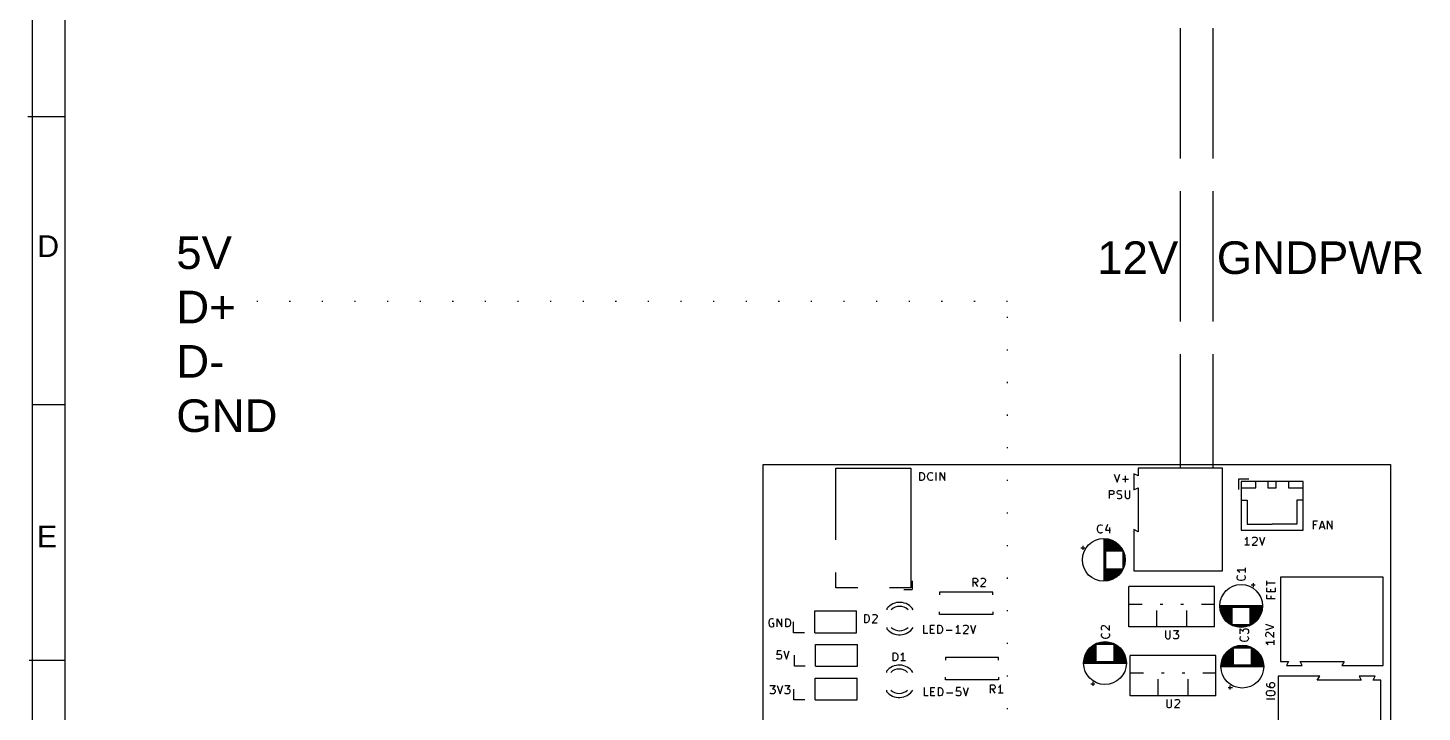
# Model space of a CAD drawing. Header units: millimetres. Extents: x 104 to 395, y -5 to 205.
# Drawn here: x 104.6 to 232.9, y 71.7 to 134.6 of the extents above; entities that cross this region are included whole.
import ezdxf

# ---------------------------------------------------------------- set-up
doc = ezdxf.new("R2010")
doc.units = ezdxf.units.MM
doc.linetypes.add('ACAD_ISO02W100', pattern=[15, 12, -3])
doc.linetypes.add('ACAD_ISO07W100', pattern=[3, 0.1, -2.9])
doc.layers.get('0').update_dxf_attribs({"lineweight": 25, "true_color": 0x000000})
doc.styles.add('textstyle10', font='')
doc.styles.add('textstyle16', font='')
doc.styles.add('textstyle43', font='')
doc.styles.add('textstyle50', font='')
doc.styles.add('textstyle51', font='')
doc.styles.get('textstyle10').set_extended_font_data('Arial')
doc.styles.get('textstyle16').set_extended_font_data('Arial')
doc.styles.get('textstyle43').set_extended_font_data('Arial')
doc.styles.get('textstyle50').set_extended_font_data('Arial')
doc.styles.get('textstyle51').set_extended_font_data('Arial')

msp = doc.modelspace()

# ---------------------------------------------------------------- linework, layer by layer
for p, q in [((105, 205), (105, -5)), ((108, 203), (108, -3)), ((104.59, 126.49), (108, 126.49)), ((105, 100), (108, 100)), ((104.71, 76.45), (108, 76.45))]:
    msp.add_line(p, q)
at = {"linetype": 'ACAD_ISO02W100'}
for p, q in [((210.63, 134.62), (210.63, 94.12)), ((213.63, 134.62), (213.63, 94.12))]:
    msp.add_line(p, q, dxfattribs=at)
at = {"linetype": 'ACAD_ISO07W100'}
for p, q in [((149.75, 109.46), (122.75, 109.46)), ((194.75, 109.46), (149.75, 109.46)), ((194.75, 71.96), (194.75, 109.46))]:
    msp.add_line(p, q, dxfattribs=at)
at = {"color": 7, "true_color": 0x000000, "flags": 128}
for points in [[(172.25, 94.46), (230, 94.46), (230, 30), (172.25, 30), (172.25, 94.46)], [(178.93, 94.14), (185.83, 94.14)], [(178.93, 87.54), (178.93, 94.14)], [(185.83, 94.14), (185.83, 83.12)], [(186.68, 92.99), (186.68, 93.74)], [(186.68, 93.74), (186.86, 93.74)], [(186.86, 93.74), (186.96, 93.7)], [(186.96, 93.7), (187.03, 93.63)], [(187.46, 93.63), (187.53, 93.7)], [(187.53, 93.7), (187.64, 93.74)], [(187.64, 93.74), (187.71, 93.74)], [(187.71, 93.74), (187.82, 93.7)], [(187.82, 93.7), (187.86, 93.67)], [(188.18, 92.99), (188.18, 93.74)], [(188.53, 92.99), (188.53, 93.74)], [(188.53, 93.74), (188.96, 92.99)], [(188.96, 92.99), (188.96, 93.74)], [(214.51, 94.12), (206.75, 94.12)], [(206.75, 94.12), (206.75, 93.41)], [(214.51, 84.67), (214.51, 94.12)], [(186.86, 92.99), (186.68, 92.99)], [(186.96, 93.02), (186.86, 92.99)], [(187.03, 93.1), (186.96, 93.02)], [(187.03, 93.63), (187.07, 93.56)], [(187.07, 93.17), (187.03, 93.1)], [(187.07, 93.56), (187.11, 93.42)], [(187.11, 93.31), (187.07, 93.17)], [(187.11, 93.42), (187.11, 93.31)], [(187.39, 93.42), (187.43, 93.56)], [(187.39, 93.31), (187.39, 93.42)], [(187.43, 93.17), (187.39, 93.31)], [(187.43, 93.56), (187.46, 93.63)], [(187.46, 93.1), (187.43, 93.17)], [(187.53, 93.02), (187.46, 93.1)], [(187.64, 92.99), (187.53, 93.02)], [(187.71, 92.99), (187.64, 92.99)], [(187.82, 93.02), (187.71, 92.99)], [(187.86, 93.06), (187.82, 93.02)], [(204.57, 93.59), (204.82, 92.84)], [(204.82, 92.84), (205.07, 93.59)], [(205.32, 93.12), (205.89, 93.12)], [(205.61, 92.84), (205.61, 93.41)], [(206.75, 93.41), (206.37, 93.6)], [(206.37, 93.6), (206.37, 92.17)], [(216.01, 93.11), (216.01, 92.17)], [(216.95, 93.11), (216.01, 93.11)], [(216.23, 92.89), (216.23, 88.42)], [(221.94, 92.89), (216.23, 92.89)], [(216.24, 92.89), (216.24, 92.32)], [(217.59, 92.89), (216.24, 92.89)], [(217.59, 92.32), (217.59, 92.89)], [(218.71, 92.89), (218.71, 92.32)], [(219.46, 92.89), (218.71, 92.89)], [(219.46, 92.32), (219.46, 92.89)], [(220.59, 92.89), (220.59, 92.32)], [(221.94, 92.89), (220.59, 92.89)], [(221.94, 92.32), (221.94, 92.89)], [(221.94, 88.42), (221.94, 92.89)], [(204.12, 91.34), (204.12, 92.09)], [(204.12, 92.09), (204.4, 92.09)], [(204.4, 91.7), (204.12, 91.7)], [(204.4, 92.09), (204.47, 92.05)], [(204.47, 91.73), (204.4, 91.7)], [(204.47, 92.05), (204.51, 92.02)], [(204.51, 91.77), (204.47, 91.73)], [(204.51, 92.02), (204.54, 91.95)], [(204.54, 91.84), (204.51, 91.77)], [(204.54, 91.95), (204.54, 91.84)], [(204.83, 91.95), (204.87, 92.02)], [(204.83, 91.87), (204.83, 91.95)], [(204.87, 91.8), (204.83, 91.87)], [(204.83, 91.37), (204.94, 91.34)], [(204.87, 92.02), (204.9, 92.05)], [(204.9, 91.77), (204.87, 91.8)], [(204.9, 92.05), (204.97, 92.09)], [(204.97, 91.73), (204.9, 91.77)], [(204.94, 91.34), (205.12, 91.34)], [(204.97, 92.09), (205.15, 92.09)], [(205.12, 91.7), (204.97, 91.73)], [(205.19, 91.66), (205.12, 91.7)], [(205.12, 91.34), (205.19, 91.37)], [(205.15, 92.09), (205.26, 92.05)], [(205.22, 91.62), (205.19, 91.66)], [(205.19, 91.37), (205.22, 91.41)], [(205.26, 91.55), (205.22, 91.62)], [(205.22, 91.41), (205.26, 91.48)], [(205.26, 91.48), (205.26, 91.55)], [(205.58, 92.09), (205.58, 91.48)], [(205.58, 91.48), (205.62, 91.41)], [(205.62, 91.41), (205.65, 91.37)], [(205.65, 91.37), (205.72, 91.34)], [(205.72, 91.34), (205.87, 91.34)], [(205.87, 91.34), (205.94, 91.37)], [(205.94, 91.37), (205.97, 91.41)], [(205.97, 91.41), (206.01, 91.48)], [(206.01, 91.48), (206.01, 92.09)], [(206.37, 92.14), (206.75, 92.32)], [(206.37, 92.17), (206.37, 92.14)], [(206.75, 92.32), (206.75, 88.27)], [(216.24, 92.32), (217.59, 92.32)], [(216.24, 91.2), (216.8, 91.2)], [(216.8, 91.2), (216.8, 88.99)], [(218.71, 92.32), (219.46, 92.32)], [(220.59, 92.32), (221.94, 92.32)], [(221.37, 91.2), (221.37, 88.99)], [(221.94, 91.2), (221.37, 91.2)], [(203.01, 88.59), (203.05, 88.73)], [(203.01, 88.48), (203.01, 88.59)], [(203.05, 88.73), (203.08, 88.81)], [(203.08, 88.81), (203.15, 88.88)], [(203.15, 88.88), (203.26, 88.91)], [(203.26, 88.91), (203.33, 88.91)], [(203.33, 88.91), (203.44, 88.88)], [(203.44, 88.88), (203.47, 88.84)], [(203.94, 88.95), (203.76, 88.41)], [(204.12, 88.66), (204.12, 88.16)], [(216.8, 88.99), (219.09, 88.99)], [(221.37, 88.99), (219.09, 88.99)], [(222.9, 88.53), (222.9, 89.28)], [(222.9, 89.28), (223.26, 89.28)], [(223.15, 88.92), (222.9, 88.92)], [(223.44, 88.53), (223.69, 89.28)], [(223.51, 88.74), (223.87, 88.74)], [(223.69, 89.28), (223.94, 88.53)], [(224.19, 88.53), (224.19, 89.28)], [(224.19, 89.28), (224.62, 88.53)], [(224.62, 88.53), (224.62, 89.28)], [(203.05, 88.34), (203.01, 88.48)], [(203.08, 88.27), (203.05, 88.34)], [(203.15, 88.2), (203.08, 88.27)], [(203.26, 88.16), (203.15, 88.2)], [(203.33, 88.16), (203.26, 88.16)], [(203.44, 88.2), (203.33, 88.16)], [(203.47, 88.23), (203.44, 88.2)], [(203.6, 87.63), (203.6, 83.76)], [(203.63, 87.63), (203.63, 83.76)], [(203.66, 87.63), (203.66, 83.76)], [(203.69, 87.62), (203.69, 83.76)], [(203.72, 87.62), (203.72, 83.76)], [(203.75, 87.62), (203.75, 83.76)], [(203.76, 88.41), (204.22, 88.41)], [(203.78, 87.62), (203.78, 86.47)], [(203.81, 87.61), (203.81, 86.47)], [(203.84, 87.61), (203.84, 86.47)], [(203.87, 87.61), (203.87, 86.47)], [(203.9, 87.6), (203.9, 86.47)], [(203.93, 87.6), (203.93, 86.47)], [(203.96, 87.59), (203.96, 86.47)], [(203.99, 87.59), (203.99, 86.47)], [(204.02, 87.58), (204.02, 86.47)], [(204.05, 87.57), (204.05, 86.47)], [(204.08, 87.57), (204.08, 86.47)], [(204.11, 87.56), (204.11, 86.47)], [(204.14, 87.55), (204.14, 86.47)], [(204.17, 87.54), (204.17, 86.47)], [(204.2, 87.53), (204.2, 86.47)], [(204.23, 87.52), (204.23, 86.47)], [(204.26, 87.51), (204.26, 86.47)], [(204.29, 87.5), (204.29, 86.47)], [(204.32, 87.49), (204.32, 86.47)], [(204.35, 87.48), (204.35, 86.47)], [(204.38, 87.46), (204.38, 86.47)], [(204.41, 87.45), (204.41, 86.47)], [(204.44, 87.44), (204.44, 86.47)], [(204.47, 87.42), (204.47, 86.47)], [(204.5, 87.41), (204.5, 86.47)], [(204.53, 87.39), (204.53, 86.47)], [(204.56, 87.38), (204.56, 86.47)], [(204.59, 87.36), (204.59, 86.47)], [(204.62, 87.34), (204.62, 86.47)], [(204.65, 87.32), (204.65, 86.47)], [(204.68, 87.3), (204.68, 86.47)], [(204.71, 87.28), (204.71, 86.47)], [(204.74, 87.26), (204.74, 86.47)], [(206.75, 88.27), (206.37, 88.5)], [(206.37, 88.5), (206.37, 84.67)], [(216.23, 88.42), (221.94, 88.42)], [(216.64, 87.6), (216.57, 87.56)], [(216.71, 87.67), (216.64, 87.6)], [(216.78, 87.78), (216.71, 87.67)], [(216.78, 87.03), (216.78, 87.78)], [(217.67, 87.45), (217.25, 87.03)], [(217.28, 87.7), (217.32, 87.74)], [(217.32, 87.74), (217.39, 87.78)], [(217.39, 87.78), (217.57, 87.78)], [(217.57, 87.78), (217.64, 87.74)], [(217.64, 87.74), (217.67, 87.7)], [(217.67, 87.7), (217.71, 87.63)], [(217.71, 87.56), (217.67, 87.45)], [(217.71, 87.63), (217.71, 87.56)], [(217.92, 87.78), (218.17, 87.03)], [(218.17, 87.03), (218.42, 87.78)], [(201.5, 86.8), (201.87, 86.8)], [(201.68, 86.98), (201.68, 86.61)], [(204.77, 87.24), (204.77, 86.47)], [(204.8, 87.22), (204.8, 86.47)], [(204.83, 87.19), (204.83, 86.47)], [(204.86, 87.17), (204.86, 86.47)], [(204.89, 87.14), (204.89, 86.47)], [(204.92, 87.12), (204.92, 86.47)], [(204.95, 87.09), (204.95, 86.47)], [(204.98, 87.06), (204.98, 86.47)], [(205.01, 87.03), (205.01, 86.47)], [(205.04, 87), (205.04, 86.47)], [(205.07, 86.97), (205.07, 86.47)], [(205.1, 86.93), (205.1, 86.47)], [(205.13, 86.89), (205.13, 86.47)], [(205.16, 86.86), (205.16, 86.47)], [(205.19, 86.82), (205.19, 86.47)], [(205.22, 86.77), (205.22, 86.47)], [(205.25, 86.73), (205.25, 86.47)], [(205.28, 86.68), (205.28, 86.47)], [(205.31, 86.63), (205.31, 86.47)], [(205.34, 86.57), (205.34, 84.81)], [(205.37, 86.51), (205.37, 84.87)], [(205.4, 86.45), (205.4, 84.93)], [(205.43, 86.38), (205.43, 85)], [(205.46, 86.29), (205.46, 85.09)], [(205.49, 86.2), (205.49, 85.18)], [(205.52, 86.08), (205.52, 85.3)], [(217, 87.03), (216.57, 87.03)], [(217.25, 87.03), (217.71, 87.03)], [(203.78, 84.91), (203.78, 83.76)], [(203.81, 84.91), (203.81, 83.77)], [(203.84, 84.91), (203.84, 83.77)], [(203.87, 84.91), (203.87, 83.77)], [(203.9, 84.91), (203.9, 83.78)], [(203.93, 84.91), (203.93, 83.78)], [(203.96, 84.91), (203.96, 83.79)], [(203.99, 84.91), (203.99, 83.8)], [(204.02, 84.91), (204.02, 83.8)], [(204.05, 84.91), (204.05, 83.81)], [(204.08, 84.91), (204.08, 83.82)], [(204.11, 84.91), (204.11, 83.82)], [(204.14, 84.91), (204.14, 83.83)], [(204.17, 84.91), (204.17, 83.84)], [(204.2, 84.91), (204.2, 83.85)], [(204.23, 84.91), (204.23, 83.86)], [(204.26, 84.91), (204.26, 83.87)], [(204.29, 84.91), (204.29, 83.88)], [(204.32, 84.91), (204.32, 83.89)], [(204.35, 84.91), (204.35, 83.9)], [(204.38, 84.91), (204.38, 83.92)], [(204.41, 84.91), (204.41, 83.93)], [(204.44, 84.91), (204.44, 83.94)], [(204.47, 84.91), (204.47, 83.96)], [(204.5, 84.91), (204.5, 83.97)], [(204.53, 84.91), (204.53, 83.99)], [(204.56, 84.91), (204.56, 84.01)], [(204.59, 84.91), (204.59, 84.02)], [(204.62, 84.91), (204.62, 84.04)], [(204.65, 84.91), (204.65, 84.06)], [(204.68, 84.91), (204.68, 84.08)], [(204.71, 84.91), (204.71, 84.1)], [(204.74, 84.91), (204.74, 84.12)], [(204.77, 84.91), (204.77, 84.14)], [(204.8, 84.91), (204.8, 84.16)], [(204.83, 84.91), (204.83, 84.19)], [(204.86, 84.91), (204.86, 84.21)], [(204.89, 84.91), (204.89, 84.24)], [(204.92, 84.91), (204.92, 84.27)], [(204.95, 84.91), (204.95, 84.29)], [(204.98, 84.91), (204.98, 84.32)], [(205.01, 84.91), (205.01, 84.35)], [(205.04, 84.91), (205.04, 84.38)], [(205.07, 84.91), (205.07, 84.42)], [(205.1, 84.91), (205.1, 84.45)], [(205.13, 84.91), (205.13, 84.49)], [(205.16, 84.91), (205.16, 84.53)], [(205.19, 84.91), (205.19, 84.57)], [(205.22, 84.91), (205.22, 84.61)], [(205.25, 84.91), (205.25, 84.65)], [(205.28, 84.91), (205.28, 84.7)], [(205.31, 84.91), (205.31, 84.75)], [(205.55, 85.9), (205.55, 85.48)], [(216.62, 84.75), (215.87, 84.75)], [(215.87, 84.75), (215.97, 84.68)], [(215.97, 84.68), (216.04, 84.61)], [(216.62, 84.97), (216.62, 84.54)], [(178.93, 83.12), (178.93, 84.54)], [(185.98, 83.76), (185.98, 82.97)], [(191.57, 83.25), (191.57, 84)], [(191.57, 84), (191.86, 84)], [(191.86, 83.61), (191.57, 83.61)], [(192, 83.25), (191.75, 83.61)], [(191.86, 84), (191.93, 83.96)], [(191.93, 83.64), (191.86, 83.61)], [(191.93, 83.96), (191.96, 83.93)], [(191.96, 83.68), (191.93, 83.64)], [(191.96, 83.93), (192, 83.86)], [(192, 83.75), (191.96, 83.68)], [(192, 83.86), (192, 83.75)], [(192.68, 83.68), (192.25, 83.25)], [(192.29, 83.93), (192.32, 83.96)], [(192.32, 83.96), (192.39, 84)], [(192.39, 84), (192.57, 84)], [(192.57, 84), (192.64, 83.96)], [(192.64, 83.96), (192.68, 83.93)], [(192.68, 83.93), (192.71, 83.86)], [(192.71, 83.79), (192.68, 83.68)], [(192.71, 83.86), (192.71, 83.79)], [(206.37, 84.67), (214.51, 84.67)], [(215.87, 84.11), (215.9, 84.22)], [(215.87, 84.04), (215.87, 84.11)], [(215.9, 83.93), (215.87, 84.04)], [(215.9, 84.22), (215.94, 84.25)], [(215.97, 83.86), (215.9, 83.93)], [(216.04, 83.83), (215.97, 83.86)], [(216.04, 84.61), (216.08, 84.54)], [(216.19, 83.79), (216.04, 83.83)], [(216.29, 83.79), (216.19, 83.79)], [(216.44, 83.83), (216.29, 83.79)], [(216.51, 83.86), (216.44, 83.83)], [(216.58, 83.93), (216.51, 83.86)], [(216.54, 84.25), (216.58, 84.22)], [(216.58, 84.22), (216.62, 84.11)], [(216.62, 84.04), (216.58, 83.93)], [(216.62, 84.11), (216.62, 84.04)], [(217.34, 83.56), (217.34, 83.18)], [(218.61, 83.33), (218.61, 83.76)], [(219.36, 83.55), (218.61, 83.55)], [(229.32, 84.1), (219.87, 84.1)], [(219.87, 84.1), (219.87, 76.34)], [(229.32, 75.97), (229.32, 84.1)], [(180.96, 83.12), (178.93, 83.12)], [(185.83, 83.12), (183.88, 83.12)], [(185.19, 82.97), (185.98, 82.97)], [(193.38, 82.71), (188.47, 82.71)], [(188.47, 82.71), (188.47, 82.46)], [(192.25, 83.25), (192.71, 83.25)], [(193.38, 82.46), (193.38, 82.71)], [(213.8, 83.23), (205.92, 83.23)], [(205.92, 79.53), (205.92, 83.23)], [(213.8, 79.53), (213.8, 83.23)], [(217.53, 83.37), (217.16, 83.37)], [(218.61, 82.76), (218.61, 83.12)], [(219.36, 82.76), (218.61, 82.76)], [(218.61, 82.12), (218.61, 82.48)], [(219.36, 82.12), (218.61, 82.12)], [(218.97, 82.76), (218.97, 83.01)], [(218.97, 82.37), (218.97, 82.12)], [(219.36, 83.12), (219.36, 82.76)], [(177, 78.99), (177, 80.99)], [(177, 80.99), (180.86, 80.99)], [(180.86, 78.99), (180.86, 80.99)], [(183.65, 81.22), (183.65, 81.1)], [(188.47, 80.65), (188.47, 80.9)], [(193.38, 80.9), (193.38, 80.65)], [(207.13, 81.6), (205.92, 81.6)], [(208.47, 79.53), (208.47, 81.04)], [(209.04, 81.6), (208.78, 81.6)], [(210.94, 81.6), (210.69, 81.6)], [(211.25, 79.53), (211.25, 81.04)], [(213.8, 81.6), (212.59, 81.6)], [(218.17, 81.45), (214.3, 81.45)], [(218.17, 81.42), (214.3, 81.42)], [(218.17, 81.39), (214.3, 81.39)], [(218.17, 81.36), (214.3, 81.36)], [(218.17, 81.33), (214.31, 81.33)], [(218.17, 81.3), (214.31, 81.3)], [(215.46, 81.27), (214.31, 81.27)], [(215.46, 81.24), (214.31, 81.24)], [(215.46, 81.21), (214.32, 81.21)], [(215.46, 81.18), (214.32, 81.18)], [(215.46, 81.15), (214.32, 81.15)], [(215.46, 81.12), (214.33, 81.12)], [(215.46, 81.09), (214.34, 81.09)], [(215.46, 81.06), (214.34, 81.06)], [(215.46, 81.03), (214.35, 81.03)], [(215.46, 81), (214.35, 81)], [(215.46, 80.97), (214.36, 80.97)], [(215.46, 80.94), (214.37, 80.94)], [(215.46, 80.91), (214.38, 80.91)], [(215.46, 80.88), (214.39, 80.88)], [(215.46, 80.85), (214.4, 80.85)], [(218.16, 81.27), (217.02, 81.27)], [(218.16, 81.24), (217.02, 81.24)], [(218.16, 81.21), (217.02, 81.21)], [(218.15, 81.18), (217.02, 81.18)], [(218.15, 81.15), (217.02, 81.15)], [(218.14, 81.12), (217.02, 81.12)], [(218.14, 81.09), (217.02, 81.09)], [(218.13, 81.06), (217.02, 81.06)], [(218.13, 81.03), (217.02, 81.03)], [(218.12, 81), (217.02, 81)], [(218.11, 80.97), (217.02, 80.97)], [(218.11, 80.94), (217.02, 80.94)], [(218.1, 80.91), (217.02, 80.91)], [(218.09, 80.88), (217.02, 80.88)], [(218.08, 80.85), (217.02, 80.85)], [(172.8, 80.1), (172.77, 79.95)], [(172.77, 79.95), (172.77, 79.85)], [(172.77, 79.85), (172.8, 79.7)], [(172.84, 80.17), (172.8, 80.1)], [(172.8, 79.7), (172.84, 79.63)], [(172.91, 80.24), (172.84, 80.17)], [(172.84, 79.63), (172.91, 79.56)], [(173.02, 80.28), (172.91, 80.24)], [(172.91, 79.56), (173.02, 79.53)], [(173.12, 80.28), (173.02, 80.28)], [(173.23, 79.85), (173.09, 79.85)], [(173.09, 79.53), (173.2, 79.56)], [(173.2, 80.24), (173.12, 80.28)], [(173.2, 79.56), (173.23, 79.6)], [(173.23, 79.6), (173.23, 79.85)], [(173.55, 79.53), (173.55, 80.28)], [(173.55, 80.28), (173.98, 79.53)], [(173.98, 79.53), (173.98, 80.28)], [(174.34, 79.53), (174.34, 80.28)], [(174.34, 80.28), (174.52, 80.28)], [(174.52, 80.28), (174.62, 80.24)], [(174.62, 79.56), (174.52, 79.53)], [(174.62, 80.24), (174.7, 80.17)], [(174.7, 79.63), (174.62, 79.56)], [(174.7, 80.17), (174.73, 80.1)], [(174.73, 79.7), (174.7, 79.63)], [(174.73, 80.1), (174.77, 79.95)], [(174.77, 79.85), (174.73, 79.7)], [(174.77, 79.95), (174.77, 79.85)], [(175.05, 78.99), (175.05, 79.99)], [(181.6, 79.91), (181.6, 80.66)], [(181.6, 80.66), (181.77, 80.66)], [(181.77, 79.91), (181.6, 79.91)], [(181.77, 80.66), (181.88, 80.63)], [(181.88, 79.95), (181.77, 79.91)], [(181.88, 80.63), (181.95, 80.56)], [(181.95, 80.02), (181.88, 79.95)], [(181.95, 80.56), (181.99, 80.48)], [(181.99, 80.09), (181.95, 80.02)], [(181.99, 80.48), (182.02, 80.34)], [(182.02, 80.23), (181.99, 80.09)], [(182.02, 80.34), (182.02, 80.23)], [(182.7, 80.34), (182.28, 79.91)], [(182.28, 79.91), (182.74, 79.91)], [(182.31, 80.59), (182.35, 80.63)], [(182.35, 80.63), (182.42, 80.66)], [(182.42, 80.66), (182.6, 80.66)], [(182.6, 80.66), (182.67, 80.63)], [(182.67, 80.63), (182.7, 80.59)], [(182.7, 80.59), (182.74, 80.52)], [(182.74, 80.45), (182.7, 80.34)], [(182.74, 80.52), (182.74, 80.45)], [(187.05, 78.93), (187.05, 79.68)], [(187.66, 78.93), (187.66, 79.68)], [(187.66, 79.68), (188.02, 79.68)], [(188.34, 78.93), (188.34, 79.68)], [(188.34, 79.68), (188.52, 79.68)], [(193.38, 80.65), (188.47, 80.65)], [(188.52, 79.68), (188.62, 79.64)], [(188.62, 79.64), (188.7, 79.57)], [(188.7, 79.57), (188.73, 79.5)], [(190.12, 79.57), (190.05, 79.5)], [(190.2, 79.68), (190.12, 79.57)], [(190.2, 78.93), (190.2, 79.68)], [(190.7, 79.6), (190.73, 79.64)], [(190.73, 79.64), (190.8, 79.68)], [(190.8, 79.68), (190.98, 79.68)], [(190.98, 79.68), (191.05, 79.64)], [(191.05, 79.64), (191.09, 79.6)], [(191.09, 79.6), (191.12, 79.53)], [(191.34, 79.68), (191.59, 78.93)], [(191.59, 78.93), (191.84, 79.68)], [(203.38, 79.5), (203.41, 79.57)], [(203.41, 79.57), (203.45, 79.61)], [(203.45, 79.61), (203.52, 79.64)], [(203.52, 79.64), (203.59, 79.64)], [(203.59, 79.64), (203.7, 79.61)], [(203.7, 79.61), (204.13, 79.18)], [(204.13, 79.18), (204.13, 79.64)], [(215.46, 80.82), (214.41, 80.82)], [(215.46, 80.79), (214.42, 80.79)], [(215.46, 80.76), (214.43, 80.76)], [(215.46, 80.73), (214.44, 80.73)], [(215.46, 80.7), (214.45, 80.7)], [(215.46, 80.67), (214.46, 80.67)], [(215.46, 80.64), (214.48, 80.64)], [(215.46, 80.61), (214.49, 80.61)], [(215.46, 80.58), (214.5, 80.58)], [(215.46, 80.55), (214.52, 80.55)], [(215.46, 80.52), (214.54, 80.52)], [(215.46, 80.49), (214.55, 80.49)], [(215.46, 80.46), (214.57, 80.46)], [(215.46, 80.43), (214.59, 80.43)], [(215.46, 80.4), (214.61, 80.4)], [(215.46, 80.37), (214.63, 80.37)], [(215.46, 80.34), (214.65, 80.34)], [(215.46, 80.31), (214.67, 80.31)], [(215.46, 80.28), (214.69, 80.28)], [(215.46, 80.25), (214.71, 80.25)], [(215.46, 80.22), (214.73, 80.22)], [(215.46, 80.19), (214.76, 80.19)], [(215.46, 80.16), (214.78, 80.16)], [(215.46, 80.13), (214.81, 80.13)], [(215.46, 80.1), (214.84, 80.1)], [(215.46, 80.07), (214.87, 80.07)], [(215.46, 80.04), (214.9, 80.04)], [(215.46, 80.01), (214.93, 80.01)], [(215.46, 79.98), (214.96, 79.98)], [(215.46, 79.95), (215, 79.95)], [(215.46, 79.92), (215.03, 79.92)], [(215.46, 79.89), (215.07, 79.89)], [(215.46, 79.86), (215.11, 79.86)], [(215.46, 79.83), (215.16, 79.83)], [(215.46, 79.8), (215.2, 79.8)], [(215.46, 79.77), (215.25, 79.77)], [(215.46, 79.74), (215.3, 79.74)], [(217.12, 79.71), (215.35, 79.71)], [(217.06, 79.68), (215.41, 79.68)], [(217, 79.65), (215.48, 79.65)], [(216.92, 79.62), (215.55, 79.62)], [(216.84, 79.59), (215.63, 79.59)], [(216.75, 79.56), (215.73, 79.56)], [(218.07, 80.82), (217.02, 80.82)], [(218.06, 80.79), (217.02, 80.79)], [(218.05, 80.76), (217.02, 80.76)], [(218.04, 80.73), (217.02, 80.73)], [(218.02, 80.7), (217.02, 80.7)], [(218.01, 80.67), (217.02, 80.67)], [(218, 80.64), (217.02, 80.64)], [(217.98, 80.61), (217.02, 80.61)], [(217.97, 80.58), (217.02, 80.58)], [(217.95, 80.55), (217.02, 80.55)], [(217.94, 80.52), (217.02, 80.52)], [(217.92, 80.49), (217.02, 80.49)], [(217.91, 80.46), (217.02, 80.46)], [(217.89, 80.43), (217.02, 80.43)], [(217.87, 80.4), (217.02, 80.4)], [(217.85, 80.37), (217.02, 80.37)], [(217.83, 80.34), (217.02, 80.34)], [(217.81, 80.31), (217.02, 80.31)], [(217.79, 80.28), (217.02, 80.28)], [(217.76, 80.25), (217.02, 80.25)], [(217.74, 80.22), (217.02, 80.22)], [(217.72, 80.19), (217.02, 80.19)], [(217.69, 80.16), (217.02, 80.16)], [(217.66, 80.13), (217.02, 80.13)], [(217.64, 80.1), (217.02, 80.1)], [(217.61, 80.07), (217.02, 80.07)], [(217.58, 80.04), (217.02, 80.04)], [(217.54, 80.01), (217.02, 80.01)], [(217.51, 79.98), (217.02, 79.98)], [(217.48, 79.95), (217.02, 79.95)], [(217.44, 79.92), (217.02, 79.92)], [(217.4, 79.89), (217.02, 79.89)], [(217.36, 79.86), (217.02, 79.86)], [(217.32, 79.83), (217.02, 79.83)], [(217.27, 79.8), (217.02, 79.8)], [(217.23, 79.77), (217.02, 79.77)], [(217.18, 79.74), (217.02, 79.74)], [(219.25, 79.49), (218.5, 79.74)], [(173.02, 79.53), (173.09, 79.53)], [(174.52, 79.53), (174.34, 79.53)], [(176.05, 78.99), (175.05, 78.99)], [(177, 78.99), (180.86, 78.99)], [(183.65, 79.48), (183.65, 79.36)], [(187.41, 78.93), (187.05, 78.93)], [(187.66, 79.32), (187.91, 79.32)], [(188.02, 78.93), (187.66, 78.93)], [(188.52, 78.93), (188.34, 78.93)], [(188.62, 78.96), (188.52, 78.93)], [(188.7, 79.03), (188.62, 78.96)], [(188.73, 79.1), (188.7, 79.03)], [(188.73, 79.5), (188.77, 79.35)], [(188.77, 79.25), (188.73, 79.1)], [(188.77, 79.35), (188.77, 79.25)], [(189.09, 79.21), (189.66, 79.21)], [(190.05, 79.5), (189.98, 79.46)], [(190.41, 78.93), (189.98, 78.93)], [(191.09, 79.35), (190.66, 78.93)], [(190.66, 78.93), (191.12, 78.93)], [(191.12, 79.46), (191.09, 79.35)], [(191.12, 79.53), (191.12, 79.46)], [(203.38, 79.32), (203.38, 79.5)], [(203.41, 79.25), (203.38, 79.32)], [(203.38, 78.79), (203.41, 78.89)], [(203.38, 78.71), (203.38, 78.79)], [(203.41, 78.61), (203.38, 78.71)], [(203.45, 79.21), (203.41, 79.25)], [(203.41, 78.89), (203.45, 78.93)], [(203.49, 78.54), (203.41, 78.61)], [(203.56, 78.5), (203.49, 78.54)], [(203.7, 78.46), (203.56, 78.5)], [(203.81, 78.46), (203.7, 78.46)], [(203.95, 78.5), (203.81, 78.46)], [(204.02, 78.54), (203.95, 78.5)], [(204.09, 78.61), (204.02, 78.54)], [(204.06, 78.93), (204.09, 78.89)], [(204.09, 78.89), (204.13, 78.79)], [(204.13, 78.71), (204.09, 78.61)], [(204.13, 78.79), (204.13, 78.71)], [(213.8, 79.53), (205.92, 79.53)], [(209.29, 79.19), (209.29, 78.58)], [(209.29, 78.58), (209.33, 78.51)], [(209.33, 78.51), (209.36, 78.47)], [(209.36, 78.47), (209.43, 78.44)], [(209.43, 78.44), (209.58, 78.44)], [(209.58, 78.44), (209.65, 78.47)], [(209.65, 78.47), (209.68, 78.51)], [(209.68, 78.51), (209.72, 78.58)], [(209.72, 78.58), (209.72, 79.19)], [(210.01, 79.19), (210.47, 79.19)], [(210.04, 78.47), (210.01, 78.51)], [(210.11, 78.44), (210.04, 78.47)], [(210.33, 78.44), (210.11, 78.44)], [(210.47, 79.19), (210.22, 78.9)], [(210.22, 78.9), (210.33, 78.9)], [(210.33, 78.9), (210.4, 78.87)], [(210.4, 78.47), (210.33, 78.44)], [(210.4, 78.87), (210.43, 78.83)], [(210.43, 78.51), (210.4, 78.47)], [(210.43, 78.83), (210.47, 78.76)], [(210.47, 78.58), (210.43, 78.51)], [(210.47, 78.76), (210.47, 78.58)], [(216.63, 79.53), (215.85, 79.53)], [(216.45, 79.5), (216.02, 79.5)], [(216.16, 78.88), (216.16, 79.35)], [(216.16, 79.35), (216.44, 79.1)], [(216.16, 78.49), (216.19, 78.6)], [(216.16, 78.42), (216.16, 78.49)], [(216.19, 78.31), (216.16, 78.42)], [(216.19, 78.6), (216.23, 78.63)], [(216.27, 78.24), (216.19, 78.31)], [(216.44, 79.2), (216.48, 79.28)], [(216.44, 79.1), (216.44, 79.2)], [(216.48, 79.28), (216.52, 79.31)], [(216.52, 79.31), (216.59, 79.35)], [(216.59, 79.35), (216.77, 79.35)], [(216.77, 79.35), (216.84, 79.31)], [(216.87, 78.31), (216.8, 78.24)], [(216.84, 79.31), (216.87, 79.28)], [(216.87, 78.92), (216.84, 78.88)], [(216.84, 78.63), (216.87, 78.6)], [(216.87, 79.28), (216.91, 79.2)], [(216.91, 78.99), (216.87, 78.92)], [(216.87, 78.6), (216.91, 78.49)], [(216.91, 78.42), (216.87, 78.31)], [(216.91, 79.2), (216.91, 78.99)], [(216.91, 78.49), (216.91, 78.42)], [(218.5, 79.24), (219.25, 79.49)], [(218.5, 78.88), (218.54, 78.95)], [(218.5, 78.7), (218.5, 78.88)], [(218.54, 78.63), (218.5, 78.7)], [(218.54, 78.95), (218.57, 78.99)], [(218.57, 78.6), (218.54, 78.63)], [(218.57, 78.99), (218.65, 79.03)], [(218.65, 79.03), (218.72, 79.03)], [(218.72, 79.03), (218.82, 78.99)], [(218.82, 78.99), (219.25, 78.56)], [(219.25, 78.56), (219.25, 79.03)], [(219.25, 78.31), (219.25, 77.88)], [(173.55, 77.31), (173.52, 76.96)], [(173.52, 76.96), (173.55, 76.99)], [(173.91, 77.31), (173.55, 77.31)], [(173.55, 76.99), (173.62, 77.03)], [(173.62, 77.03), (173.8, 77.03)], [(173.8, 77.03), (173.87, 76.99)], [(173.87, 76.99), (173.91, 76.96)], [(174.16, 77.31), (174.41, 76.56)], [(174.41, 76.56), (174.66, 77.31)], [(177.08, 75.92), (177.08, 77.91)], [(177.08, 77.91), (180.93, 77.91)], [(180.93, 75.92), (180.93, 77.91)], [(184.22, 76.4), (184.22, 77.15)], [(184.22, 77.15), (184.4, 77.15)], [(184.4, 77.15), (184.5, 77.11)], [(184.5, 77.11), (184.57, 77.04)], [(184.57, 77.04), (184.61, 76.97)], [(185.07, 77.04), (185, 76.97)], [(185.15, 77.15), (185.07, 77.04)], [(185.15, 76.4), (185.15, 77.15)], [(201.94, 76.98), (202.93, 76.98)], [(201.95, 77.01), (202.93, 77.01)], [(201.97, 77.04), (202.93, 77.04)], [(201.98, 77.07), (202.93, 77.07)], [(201.99, 77.1), (202.93, 77.1)], [(202.01, 77.13), (202.93, 77.13)], [(202.03, 77.16), (202.93, 77.16)], [(202.04, 77.19), (202.93, 77.19)], [(202.06, 77.22), (202.93, 77.22)], [(202.08, 77.25), (202.93, 77.25)], [(202.1, 77.28), (202.93, 77.28)], [(202.12, 77.31), (202.93, 77.31)], [(202.14, 77.34), (202.93, 77.34)], [(202.16, 77.37), (202.93, 77.37)], [(202.19, 77.4), (202.93, 77.4)], [(202.21, 77.43), (202.93, 77.43)], [(202.23, 77.46), (202.93, 77.46)], [(202.26, 77.49), (202.93, 77.49)], [(202.29, 77.52), (202.93, 77.52)], [(202.31, 77.55), (202.93, 77.55)], [(202.34, 77.58), (202.93, 77.58)], [(202.37, 77.61), (202.93, 77.61)], [(202.41, 77.64), (202.93, 77.64)], [(202.44, 77.67), (202.93, 77.67)], [(202.47, 77.7), (202.93, 77.7)], [(202.51, 77.73), (202.93, 77.73)], [(202.55, 77.76), (202.93, 77.76)], [(202.59, 77.79), (202.93, 77.79)], [(202.63, 77.82), (202.93, 77.82)], [(202.68, 77.85), (202.93, 77.85)], [(202.72, 77.88), (202.93, 77.88)], [(202.77, 77.91), (202.93, 77.91)], [(202.83, 77.94), (204.6, 77.94)], [(202.89, 77.97), (204.54, 77.97)], [(202.95, 78), (204.47, 78)], [(203.03, 78.03), (204.4, 78.03)], [(203.11, 78.06), (204.32, 78.06)], [(203.2, 78.09), (204.22, 78.09)], [(203.32, 78.12), (204.1, 78.12)], [(203.5, 78.15), (203.93, 78.15)], [(204.49, 77.91), (204.65, 77.91)], [(204.49, 77.88), (204.7, 77.88)], [(204.49, 77.85), (204.75, 77.85)], [(204.49, 77.82), (204.79, 77.82)], [(204.49, 77.79), (204.84, 77.79)], [(204.49, 77.76), (204.88, 77.76)], [(204.49, 77.73), (204.92, 77.73)], [(204.49, 77.7), (204.95, 77.7)], [(204.49, 77.67), (204.99, 77.67)], [(204.49, 77.64), (205.02, 77.64)], [(204.49, 77.61), (205.05, 77.61)], [(204.49, 77.58), (205.08, 77.58)], [(204.49, 77.55), (205.11, 77.55)], [(204.49, 77.52), (205.14, 77.52)], [(204.49, 77.49), (205.17, 77.49)], [(204.49, 77.46), (205.19, 77.46)], [(204.49, 77.43), (205.22, 77.43)], [(204.49, 77.4), (205.24, 77.4)], [(204.49, 77.37), (205.26, 77.37)], [(204.49, 77.34), (205.28, 77.34)], [(204.49, 77.31), (205.3, 77.31)], [(204.49, 77.28), (205.32, 77.28)], [(204.49, 77.25), (205.34, 77.25)], [(204.49, 77.22), (205.36, 77.22)], [(204.49, 77.19), (205.38, 77.19)], [(204.49, 77.16), (205.4, 77.16)], [(204.49, 77.13), (205.41, 77.13)], [(204.49, 77.1), (205.43, 77.1)], [(204.49, 77.07), (205.44, 77.07)], [(204.49, 77.04), (205.46, 77.04)], [(204.49, 77.01), (205.47, 77.01)], [(204.49, 76.98), (205.49, 76.98)], [(214.78, 77.01), (215.57, 77.01)], [(214.8, 77.04), (215.57, 77.04)], [(214.82, 77.07), (215.57, 77.07)], [(214.85, 77.1), (215.57, 77.1)], [(214.87, 77.13), (215.57, 77.13)], [(214.9, 77.16), (215.57, 77.16)], [(214.92, 77.19), (215.57, 77.19)], [(214.95, 77.22), (215.57, 77.22)], [(214.98, 77.25), (215.57, 77.25)], [(215.01, 77.28), (215.57, 77.28)], [(215.04, 77.31), (215.57, 77.31)], [(215.08, 77.34), (215.57, 77.34)], [(215.11, 77.37), (215.57, 77.37)], [(215.15, 77.4), (215.57, 77.4)], [(215.18, 77.43), (215.57, 77.43)], [(215.22, 77.46), (215.57, 77.46)], [(215.27, 77.49), (215.57, 77.49)], [(215.31, 77.52), (215.57, 77.52)], [(215.36, 77.55), (215.57, 77.55)], [(215.41, 77.58), (215.57, 77.58)], [(215.47, 77.61), (217.23, 77.61)], [(215.53, 77.64), (217.17, 77.64)], [(215.59, 77.67), (217.11, 77.67)], [(215.66, 77.7), (217.04, 77.7)], [(215.75, 77.73), (216.95, 77.73)], [(215.84, 77.76), (216.86, 77.76)], [(215.96, 77.79), (216.74, 77.79)], [(216.14, 77.82), (216.56, 77.82)], [(216.34, 78.2), (216.27, 78.24)], [(216.48, 78.17), (216.34, 78.2)], [(216.59, 78.17), (216.48, 78.17)], [(216.73, 78.2), (216.59, 78.17)], [(216.8, 78.24), (216.73, 78.2)], [(217.13, 77.58), (217.29, 77.58)], [(217.13, 77.55), (217.34, 77.55)], [(217.13, 77.52), (217.39, 77.52)], [(217.13, 77.49), (217.43, 77.49)], [(217.13, 77.46), (217.47, 77.46)], [(217.13, 77.43), (217.52, 77.43)], [(217.13, 77.4), (217.55, 77.4)], [(217.13, 77.37), (217.59, 77.37)], [(217.13, 77.34), (217.62, 77.34)], [(217.13, 77.31), (217.66, 77.31)], [(217.13, 77.28), (217.69, 77.28)], [(217.13, 77.25), (217.72, 77.25)], [(217.13, 77.22), (217.75, 77.22)], [(217.13, 77.19), (217.78, 77.19)], [(217.13, 77.16), (217.8, 77.16)], [(217.13, 77.13), (217.83, 77.13)], [(217.13, 77.1), (217.85, 77.1)], [(217.13, 77.07), (217.88, 77.07)], [(217.13, 77.04), (217.9, 77.04)], [(217.13, 77.01), (217.92, 77.01)], [(219.25, 78.1), (218.5, 78.1)], [(218.5, 78.1), (218.61, 78.03)], [(218.61, 78.03), (218.68, 77.95)], [(218.68, 77.95), (218.72, 77.88)], [(173.55, 76.6), (173.52, 76.64)], [(173.62, 76.56), (173.55, 76.6)], [(173.8, 76.56), (173.62, 76.56)], [(173.87, 76.6), (173.8, 76.56)], [(173.91, 76.64), (173.87, 76.6)], [(173.91, 76.96), (173.95, 76.89)], [(173.95, 76.71), (173.91, 76.64)], [(173.95, 76.89), (173.95, 76.71)], [(175.13, 75.92), (175.13, 76.92)], [(176.13, 75.92), (175.13, 75.92)], [(177.08, 75.92), (180.93, 75.92)], [(184.4, 76.4), (184.22, 76.4)], [(184.5, 76.43), (184.4, 76.4)], [(184.57, 76.5), (184.5, 76.43)], [(184.61, 76.57), (184.57, 76.5)], [(184.61, 76.97), (184.65, 76.82)], [(184.65, 76.72), (184.61, 76.57)], [(184.65, 76.82), (184.65, 76.72)], [(185, 76.97), (184.93, 76.93)], [(185.36, 76.4), (184.93, 76.4)], [(193.92, 76.71), (189.02, 76.71)], [(189.02, 76.71), (189.02, 76.46)], [(193.92, 76.46), (193.92, 76.71)], [(201.78, 76.35), (205.64, 76.35)], [(201.78, 76.32), (205.64, 76.32)], [(201.78, 76.29), (205.65, 76.29)], [(201.78, 76.26), (205.65, 76.26)], [(201.78, 76.23), (205.65, 76.23)], [(201.78, 76.2), (205.65, 76.2)], [(201.79, 76.44), (202.93, 76.44)], [(201.79, 76.41), (202.93, 76.41)], [(201.79, 76.38), (202.93, 76.38)], [(201.8, 76.5), (202.93, 76.5)], [(201.8, 76.47), (202.93, 76.47)], [(201.81, 76.56), (202.93, 76.56)], [(201.81, 76.53), (202.93, 76.53)], [(201.82, 76.62), (202.93, 76.62)], [(201.82, 76.59), (202.93, 76.59)], [(201.83, 76.65), (202.93, 76.65)], [(201.84, 76.71), (202.93, 76.71)], [(201.84, 76.68), (202.93, 76.68)], [(201.85, 76.74), (202.93, 76.74)], [(201.86, 76.77), (202.93, 76.77)], [(201.87, 76.8), (202.93, 76.8)], [(201.88, 76.83), (202.93, 76.83)], [(201.89, 76.86), (202.93, 76.86)], [(201.9, 76.89), (202.93, 76.89)], [(201.91, 76.92), (202.93, 76.92)], [(201.93, 76.95), (202.93, 76.95)], [(204.49, 76.95), (205.5, 76.95)], [(204.49, 76.92), (205.51, 76.92)], [(204.49, 76.89), (205.52, 76.89)], [(204.49, 76.86), (205.53, 76.86)], [(204.49, 76.83), (205.54, 76.83)], [(204.49, 76.8), (205.55, 76.8)], [(204.49, 76.77), (205.56, 76.77)], [(204.49, 76.74), (205.57, 76.74)], [(204.49, 76.71), (205.58, 76.71)], [(204.49, 76.68), (205.59, 76.68)], [(204.49, 76.65), (205.6, 76.65)], [(204.49, 76.62), (205.6, 76.62)], [(204.49, 76.59), (205.61, 76.59)], [(204.49, 76.56), (205.61, 76.56)], [(204.49, 76.53), (205.62, 76.53)], [(204.49, 76.5), (205.62, 76.5)], [(204.49, 76.47), (205.63, 76.47)], [(204.49, 76.44), (205.63, 76.44)], [(204.49, 76.41), (205.64, 76.41)], [(204.49, 76.38), (205.64, 76.38)], [(213.91, 76.9), (206.04, 76.9)], [(206.04, 73.19), (206.04, 76.9)], [(213.91, 73.19), (213.91, 76.9)], [(214.42, 76.05), (215.57, 76.05)], [(214.42, 76.02), (218.28, 76.02)], [(214.42, 75.99), (218.28, 75.99)], [(214.42, 75.96), (218.28, 75.96)], [(214.42, 75.93), (218.28, 75.93)], [(214.41, 75.9), (218.28, 75.9)], [(214.41, 75.87), (218.28, 75.87)], [(214.43, 76.14), (215.57, 76.14)], [(214.43, 76.11), (215.57, 76.11)], [(214.43, 76.08), (215.57, 76.08)], [(214.44, 76.2), (215.57, 76.2)], [(214.44, 76.17), (215.57, 76.17)], [(214.45, 76.26), (215.57, 76.26)], [(214.45, 76.23), (215.57, 76.23)], [(214.46, 76.29), (215.57, 76.29)], [(214.47, 76.35), (215.57, 76.35)], [(214.47, 76.32), (215.57, 76.32)], [(214.48, 76.38), (215.57, 76.38)], [(214.49, 76.41), (215.57, 76.41)], [(214.5, 76.44), (215.57, 76.44)], [(214.51, 76.47), (215.57, 76.47)], [(214.52, 76.5), (215.57, 76.5)], [(214.53, 76.53), (215.57, 76.53)], [(214.54, 76.56), (215.57, 76.56)], [(214.55, 76.59), (215.57, 76.59)], [(214.56, 76.62), (215.57, 76.62)], [(214.58, 76.65), (215.57, 76.65)], [(214.59, 76.68), (215.57, 76.68)], [(214.6, 76.71), (215.57, 76.71)], [(214.62, 76.74), (215.57, 76.74)], [(214.63, 76.77), (215.57, 76.77)], [(214.65, 76.8), (215.57, 76.8)], [(214.66, 76.83), (215.57, 76.83)], [(214.68, 76.86), (215.57, 76.86)], [(214.7, 76.89), (215.57, 76.89)], [(214.72, 76.92), (215.57, 76.92)], [(214.74, 76.95), (215.57, 76.95)], [(214.76, 76.98), (215.57, 76.98)], [(217.13, 76.98), (217.94, 76.98)], [(217.13, 76.95), (217.96, 76.95)], [(217.13, 76.92), (217.98, 76.92)], [(217.13, 76.89), (218, 76.89)], [(217.13, 76.86), (218.02, 76.86)], [(217.13, 76.83), (218.04, 76.83)], [(217.13, 76.8), (218.05, 76.8)], [(217.13, 76.77), (218.07, 76.77)], [(217.13, 76.74), (218.08, 76.74)], [(217.13, 76.71), (218.1, 76.71)], [(217.13, 76.68), (218.11, 76.68)], [(217.13, 76.65), (218.12, 76.65)], [(217.13, 76.62), (218.14, 76.62)], [(217.13, 76.59), (218.15, 76.59)], [(217.13, 76.56), (218.16, 76.56)], [(217.13, 76.53), (218.17, 76.53)], [(217.13, 76.5), (218.18, 76.5)], [(217.13, 76.47), (218.19, 76.47)], [(217.13, 76.44), (218.2, 76.44)], [(217.13, 76.41), (218.21, 76.41)], [(217.13, 76.38), (218.22, 76.38)], [(217.13, 76.35), (218.23, 76.35)], [(217.13, 76.32), (218.23, 76.32)], [(217.13, 76.29), (218.24, 76.29)], [(217.13, 76.26), (218.25, 76.26)], [(217.13, 76.23), (218.25, 76.23)], [(217.13, 76.2), (218.26, 76.2)], [(217.13, 76.17), (218.26, 76.17)], [(217.13, 76.14), (218.27, 76.14)], [(217.13, 76.11), (218.27, 76.11)], [(217.13, 76.08), (218.27, 76.08)], [(217.13, 76.05), (218.28, 76.05)], [(219.87, 76.34), (220.59, 76.34)], [(220.59, 76.34), (220.4, 75.97)], [(220.4, 75.97), (221.82, 75.97)], [(221.67, 76.34), (225.72, 76.34)], [(221.86, 75.97), (221.67, 76.34)], [(221.82, 75.97), (221.86, 75.97)], [(225.72, 76.34), (225.5, 75.97)], [(225.5, 75.97), (229.32, 75.97)], [(177.04, 72.81), (177.04, 74.8)], [(177.04, 74.8), (180.9, 74.8)], [(180.9, 72.81), (180.9, 74.8)], [(183.6, 75.44), (183.6, 75.33)], [(189.02, 74.65), (189.02, 74.9)], [(193.92, 74.65), (189.02, 74.65)], [(193.92, 74.9), (193.92, 74.65)], [(202.61, 74.1), (202.61, 74.48)], [(207.24, 75.26), (206.04, 75.26)], [(208.59, 73.19), (208.59, 74.7)], [(209.15, 75.26), (208.9, 75.26)], [(211.05, 75.26), (210.8, 75.26)], [(211.36, 73.19), (211.36, 74.7)], [(213.91, 75.26), (212.71, 75.26)], [(219.65, 74.98), (219.65, 66.84)], [(223.47, 74.98), (219.65, 74.98)], [(223.25, 74.61), (223.47, 74.98)], [(227.3, 74.61), (223.25, 74.61)], [(227.11, 74.98), (227.3, 74.61)], [(227.15, 74.98), (227.11, 74.98)], [(228.57, 74.98), (227.15, 74.98)], [(228.39, 74.61), (228.57, 74.98)], [(229.1, 74.61), (228.39, 74.61)], [(229.1, 66.84), (229.1, 74.61)], [(172.88, 74.13), (173.35, 74.13)], [(172.92, 73.41), (172.88, 73.45)], [(172.99, 73.38), (172.92, 73.41)], [(173.2, 73.38), (172.99, 73.38)], [(173.35, 74.13), (173.1, 73.84)], [(173.1, 73.84), (173.2, 73.84)], [(173.2, 73.84), (173.27, 73.8)], [(173.27, 73.41), (173.2, 73.38)], [(173.27, 73.8), (173.31, 73.77)], [(173.31, 73.45), (173.27, 73.41)], [(173.31, 73.77), (173.35, 73.7)], [(173.35, 73.52), (173.31, 73.45)], [(173.35, 73.7), (173.35, 73.52)], [(173.56, 74.13), (173.81, 73.38)], [(173.81, 73.38), (174.06, 74.13)], [(174.24, 74.13), (174.7, 74.13)], [(174.27, 73.41), (174.24, 73.45)], [(174.35, 73.38), (174.27, 73.41)], [(174.56, 73.38), (174.35, 73.38)], [(174.7, 74.13), (174.45, 73.84)], [(174.45, 73.84), (174.56, 73.84)], [(174.56, 73.84), (174.63, 73.8)], [(174.63, 73.41), (174.56, 73.38)], [(174.63, 73.8), (174.67, 73.77)], [(174.67, 73.45), (174.63, 73.41)], [(174.67, 73.77), (174.7, 73.7)], [(174.7, 73.52), (174.67, 73.45)], [(174.7, 73.7), (174.7, 73.52)], [(175.09, 72.81), (175.09, 73.8)], [(183.6, 73.71), (183.6, 73.59)], [(187.09, 73.19), (187.09, 73.94)], [(187.45, 73.19), (187.09, 73.19)], [(187.7, 73.19), (187.7, 73.94)], [(187.7, 73.94), (188.05, 73.94)], [(187.7, 73.58), (187.95, 73.58)], [(188.05, 73.19), (187.7, 73.19)], [(188.38, 73.19), (188.38, 73.94)], [(188.38, 73.94), (188.55, 73.94)], [(188.55, 73.19), (188.38, 73.19)], [(188.55, 73.94), (188.66, 73.9)], [(188.66, 73.22), (188.55, 73.19)], [(188.66, 73.9), (188.73, 73.83)], [(188.73, 73.3), (188.66, 73.22)], [(188.73, 73.83), (188.77, 73.76)], [(188.77, 73.37), (188.73, 73.3)], [(188.77, 73.76), (188.8, 73.62)], [(188.8, 73.51), (188.77, 73.37)], [(188.8, 73.62), (188.8, 73.51)], [(189.13, 73.47), (189.7, 73.47)], [(190.05, 73.94), (190.02, 73.58)], [(190.02, 73.58), (190.05, 73.62)], [(190.05, 73.22), (190.02, 73.26)], [(190.41, 73.94), (190.05, 73.94)], [(190.05, 73.62), (190.13, 73.65)], [(190.13, 73.19), (190.05, 73.22)], [(190.13, 73.65), (190.3, 73.65)], [(190.3, 73.19), (190.13, 73.19)], [(190.3, 73.65), (190.38, 73.62)], [(190.38, 73.22), (190.3, 73.19)], [(190.38, 73.62), (190.41, 73.58)], [(190.41, 73.26), (190.38, 73.22)], [(190.41, 73.58), (190.45, 73.51)], [(190.45, 73.33), (190.41, 73.26)], [(190.45, 73.51), (190.45, 73.33)], [(190.66, 73.94), (190.91, 73.19)], [(190.91, 73.19), (191.16, 73.94)], [(193.18, 73.43), (193.18, 74.18)], [(193.18, 74.18), (193.47, 74.18)], [(193.47, 73.78), (193.18, 73.78)], [(193.61, 73.43), (193.36, 73.78)], [(193.47, 74.18), (193.54, 74.14)], [(193.54, 73.82), (193.47, 73.78)], [(193.54, 74.14), (193.58, 74.1)], [(193.58, 73.85), (193.54, 73.82)], [(193.58, 74.1), (193.61, 74.03)], [(193.61, 73.93), (193.58, 73.85)], [(193.61, 74.03), (193.61, 73.93)], [(193.97, 74), (193.9, 73.96)], [(194.33, 73.43), (193.9, 73.43)], [(194.04, 74.07), (193.97, 74)], [(194.11, 74.18), (194.04, 74.07)], [(194.11, 73.43), (194.11, 74.18)], [(202.42, 74.29), (202.79, 74.29)], [(213.91, 73.19), (206.04, 73.19)], [(215.06, 73.95), (215.43, 73.95)], [(215.24, 73.76), (215.24, 74.14)], [(218.58, 74.32), (218.58, 74.18)], [(218.58, 74.18), (218.61, 74.11)], [(218.58, 73.5), (218.61, 73.57)], [(218.58, 73.36), (218.58, 73.5)], [(218.61, 73.28), (218.58, 73.36)], [(218.61, 74.11), (218.65, 74.07)], [(218.61, 73.57), (218.68, 73.64)], [(218.68, 73.21), (218.61, 73.28)], [(218.65, 74.07), (218.76, 74)], [(218.68, 73.64), (218.83, 73.68)], [(218.83, 73.18), (218.68, 73.21)], [(218.76, 74), (218.9, 73.96)], [(218.83, 73.68), (219.08, 73.68)], [(219.08, 73.18), (218.83, 73.18)], [(218.9, 74.32), (218.86, 74.25)], [(218.86, 74.25), (218.86, 74.11)], [(218.86, 74.11), (218.9, 74.03)], [(218.93, 74.36), (218.9, 74.32)], [(218.9, 74.03), (218.93, 74)], [(218.9, 73.96), (219.18, 73.96)], [(219.01, 74.39), (218.93, 74.36)], [(218.93, 74), (219.01, 73.96)], [(219.18, 74.39), (219.01, 74.39)], [(219.08, 73.68), (219.22, 73.64)], [(219.22, 73.21), (219.08, 73.18)], [(219.26, 74.36), (219.18, 74.39)], [(219.18, 73.96), (219.26, 74)], [(219.22, 73.64), (219.29, 73.57)], [(219.29, 73.28), (219.22, 73.21)], [(219.29, 74.32), (219.26, 74.36)], [(219.26, 74), (219.29, 74.03)], [(219.33, 74.25), (219.29, 74.32)], [(219.29, 74.03), (219.33, 74.11)], [(219.29, 73.57), (219.33, 73.5)], [(219.33, 73.36), (219.29, 73.28)], [(219.33, 74.11), (219.33, 74.25)], [(219.33, 73.5), (219.33, 73.36)], [(176.09, 72.81), (175.09, 72.81)], [(177.04, 72.81), (180.9, 72.81)], [(209.4, 72.85), (209.4, 72.24)], [(209.4, 72.24), (209.44, 72.17)], [(209.44, 72.17), (209.47, 72.14)], [(209.47, 72.14), (209.55, 72.1)], [(209.55, 72.1), (209.69, 72.1)], [(209.69, 72.1), (209.76, 72.14)], [(209.76, 72.14), (209.8, 72.17)], [(209.8, 72.17), (209.83, 72.24)], [(209.83, 72.24), (209.83, 72.85)], [(210.55, 72.53), (210.12, 72.1)], [(210.12, 72.1), (210.58, 72.1)], [(210.15, 72.78), (210.19, 72.81)], [(210.19, 72.81), (210.26, 72.85)], [(210.26, 72.85), (210.44, 72.85)], [(210.44, 72.85), (210.51, 72.81)], [(210.51, 72.81), (210.55, 72.78)], [(210.55, 72.78), (210.58, 72.71)], [(210.58, 72.64), (210.55, 72.53)], [(210.58, 72.71), (210.58, 72.64)], [(219.33, 72.86), (218.58, 72.86)]]:
    msp.add_lwpolyline(points, dxfattribs=at)
for points in [[(186.07, 81.1, 0.513921), (183.65, 81.22)], [(185.6, 81.1, 0.403521), (184.04, 81.1)], [(183.65, 79.36, 0.513921), (186.07, 79.48)], [(184.04, 79.48, 0.403521), (185.6, 79.48)], [(186.03, 75.33, 0.513921), (183.6, 75.44)], [(185.55, 75.33, 0.403521), (183.99, 75.33)], [(183.6, 73.59, 0.513921), (186.03, 73.71)], [(183.99, 73.71, 0.403521), (185.55, 73.71)]]:
    msp.add_lwpolyline(points, format="xyb", dxfattribs=at)
at = {"color": 7, "true_color": 0x000000}
for centre in [(203.6, 85.69), (216.24, 81.45), (203.71, 76.2), (216.35, 75.87)]:
    msp.add_circle(centre, 1.97, dxfattribs=at)

# ---------------------------------------------------------------- texts
at = {"attachment_point": 1}
for s, insert, char_height, style in [('\\H2;D', (105.45, 115.56), 1, 'textstyle16'), ('\\H3;5V\\PD+\\PD-\\PGND', (118.25, 115.46), 0.5, 'textstyle43'), ('\\H3;12V', (203, 115), 1.5, 'textstyle51'), ('\\H3;GNDPWR', (214, 115), 1.5, 'textstyle50'), ('\\H2;E', (105.42, 88.84), 1, 'textstyle10')]:
    msp.add_mtext(s, dxfattribs=dict(at, insert=insert, char_height=char_height, style=style))

doc.saveas('drawing.dxf')
